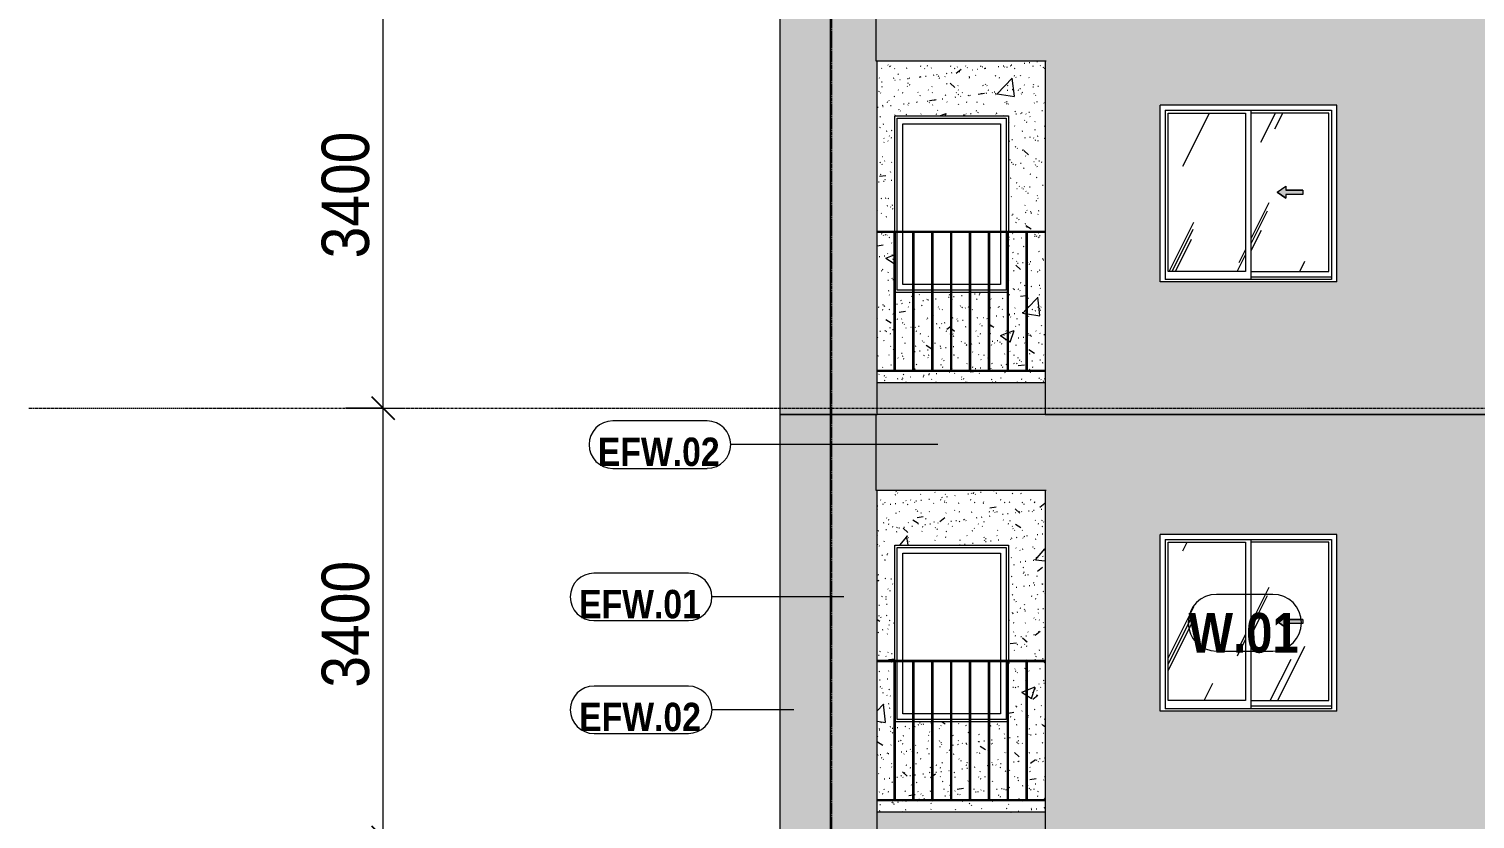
# Model space of a CAD drawing. Header units: millimetres. Extents: x 9199 to 175431, y -4466 to 35300.
# Drawn here: x 96540 to 107999, y 15945 to 22203 of the extents above; entities that cross this region are included whole.
import ezdxf

# ---------------------------------------------------------------- set-up
doc = ezdxf.new("R2010")
doc.units = ezdxf.units.MM
for name, pattern in [('1 NÉT CALL OUT', [6, 3, -3]), ('Centre', [31.75, 6.35, -4.7625, 15.875, -4.7625]), ('Grid Line', [22.225, 12.7, -3.175, 3.175, -3.175])]:
    doc.linetypes.add(name, pattern=pattern)
for name, color, linetype, lineweight in [('0-2', 250, 'Continuous', 5), ('A-ANNO-DIMS', 211, 'Continuous', 9), ('A-ANNO-DIMS-150', 211, 'Continuous', 9), ('A-DETL-GENF', 92, 'Continuous', 9), ('A-DETL-GENF-1', 92, '1 NÉT CALL OUT', 9), ('A-FLOR-HRAL-1', 253, 'Continuous', 9), ('A-FLOR-LEVL-2', 51, 'Centre', 9), ('A-GLAZ', 151, 'Continuous', 9), ('A-GLAZ-1', 253, 'Continuous', 9), ('A-GLAZ-2', 7, 'Continuous', 9), ('A-GLAZ-3', 7, '1 NÉT CALL OUT', 9), ('A-GLAZ-IDEN', 152, 'Continuous', 9), ('A-WALL', 113, 'Continuous', 9), ('A-WALL-IDEN', 211, 'Continuous', 9), ('A-WALL-PATT-1', 9, 'Continuous', 9), ('A-WALL-PATT-2', 111, 'Continuous', 5), ('I-WALL', 2, 'Continuous', 9), ('I-WALL-1', 7, 'Continuous', 9), ('S-GRID-1', 1, 'Grid Line', 9)]:
    doc.layers.add(name, color=color, linetype=linetype, lineweight=lineweight)
doc.styles.add('Arial_B', font='arialbd.ttf', dxfattribs={"width": 0.85, "height": 225})
doc.styles.add('Arial_B_1', font='arialbd.ttf', dxfattribs={"width": 0.85, "height": 315})
doc.styles.add('UTM Avo', font='', dxfattribs={"width": 0.9, "height": 375})
doc.styles.get('UTM Avo').set_extended_font_data('UTM Avo')
doc.dimstyles.new('1_Dim_chi_tiet_2_5', dxfattribs={"dimscale": 304.8, "dimtxt": 374.737856, "dimasz": 0.590551, "dimexe": 0.492126, "dimexo": 0.0625, "dimgap": 0.049213, "dimtad": 1, "dimdec": 0, "dimrnd": 5, "dimzin": 0, "dimdsep": 46, "dimtxsty": 'UTM Avo', "dimblk1": 'OBLIQUE', "dimblk2": 'OBLIQUE', "dimsah": 1, "dimcen": 0.09, "dimdle": 0.492126, "dimazin": 0, "dimtfac": 1, "dimtdec": 4, "dimtix": 1, "dimtmove": 0, "dimatfit": 3, "dimfxl": 0.984252, "dimfxlon": 1, "dimtvp": 1, "dimtolj": 1, "dimtzin": 0, "dimarcsym": 2})
pattern_1 = [(50, (-51555.6, 1200), (1093.104, -95.634), [114.3, -1257.3]), (355, (-51555.6, 1200), (-211.457, 1146.34), [91.44, -1005.84]), (100.451, (-51464.5, 1192), (881.656, 1050.7), [97.14, -1068.54]), (46.184, (-51555.6, 1504.8), (1626.475, -252.257), [171.45, -1885.95]), (96.636, (-51420, 1483.8), (1424.416, 1484.565), [145.71, -1602.81]), (351.184, (-51555.6, 1504.8), (1424.43, 1484.55), [137.16, -1508.76]), (21, (-51403.2, 1428.6), (909.686, -613.59), [114.3, -1257.3]), (326, (-51403.2, 1428.6), (370.812, 1105.13), [91.44, -1005.84]), (71.451, (-51327.4, 1377.5), (1280.503, 491.528), [97.14, -1068.54]), (37.5, (-51555.58, 1200), (18.5313, 507.3303), [50.292, -943.356, 50.292, -970.788, -1009.65]), (37.5, (-51555.58, 1200), (18.5313, 507.3303), [-2014.728, 50.292, -959.358]), (7.5, (-51555.6, 1200), (400.918, 601.084), [50.292, -531.876, 50.292, -920.496, -384.81]), (7.5, (-51555.6, 1200), (400.918, 601.084), [-1552.956, 50.292, -334.518]), (327.5, (-51895.43, 1200), (813.545, -34.3737), [50.292, -330.708, 50.292, -1138.428, -1577.34]), (327.5, (-51895.43, 1200), (813.545, -34.3737), [-1569.72, 50.292, -1527.048]), (317.5, (-52047.8, 1200), (888.775, 152.56), [50.292, -445.008, 50.292, -739.14, -1120.14]), (317.5, (-52047.8, 1200), (888.775, 152.56), [-1284.732, 50.292, -1069.848])]
pattern_2 = [(37.5, (-51555.58, 1200), (-4.79953, 146.8239), [5.029, -110.795, 5.029, -124.511, -123.825]), (37.5, (-51555.58, 1200), (-4.79953, 146.8239), [-245.364, 5.029, -118.796]), (7.5, (-51555.58, 1200), (134.8574, 215.0472), [5.029, -57.455, 5.029, -99.365, -40.005]), (7.5, (-51555.58, 1200), (134.8574, 215.0472), [-166.878, 5.029, -34.976]), (327.5, (-51649.3, 1200), (237.29776, 0.4316), [5.029, -33.071, 5.029, -132.131, -179.07]), (327.5, (-51649.3, 1200), (237.29776, 0.4316), [-175.26, 5.029, -174.041]), (317.5, (-51649.3, 1200), (229.067, 66.8792), [5.029, -14.021, 5.029, -84.887, -102.87]), (317.5, (-51649.3, 1200), (229.067, 66.8792), [-108.966, 5.029, -97.841])]
pattern_3 = [(63.435, (-49765.3, 1304.34), (-0.001, 1524.001), [532.46, -2875.304]), (63.435, (-51289.3, 1304.34), (-0.001, 1524.001), [532.46, -2875.304]), (63.435, (-49035.8, 1598.8), (-0.001, 1524.001), [532.46, -2875.304]), (63.435, (-50559.8, 1598.8), (-0.001, 1524.001), [532.46, -2875.304]), (63.435, (-49146.2, 1494.84), (-0.001, 1524.001), [532.46, -2875.304]), (63.435, (-50670.2, 1494.84), (-0.001, 1524.001), [532.46, -2875.304]), (63.435, (-49258.75, 2090.1), (-0.001, 1524.001), [258.8, -3148.965]), (63.435, (-50782.75, 2090.1), (-0.001, 1524.001), [258.8, -3148.965]), (63.435, (-49332.36, 1997.95), (-0.001, 1524.001), [532.46, -2875.304]), (63.435, (-50856.36, 1997.95), (-0.001, 1524.001), [532.46, -2875.304]), (63.435, (-49319.4, 2064.1), (-0.001, 1524.001), [532.46, -2875.304]), (63.435, (-50843.4, 2064.1), (-0.001, 1524.001), [532.46, -2875.304]), (63.435, (-49934.2, 1773.94), (-0.001, 1524.001), [532.46, -2875.304]), (63.435, (-51458.2, 1773.94), (-0.001, 1524.001), [532.46, -2875.304]), (63.435, (-49921.24, 1851.9), (-0.001, 1524.001), [532.46, -2875.304]), (63.435, (-51445.24, 1851.9), (-0.001, 1524.001), [532.46, -2875.304]), (63.435, (-49917.74, 1908.1), (-0.001, 1524.001), [532.46, -2875.304]), (63.435, (-51441.74, 1908.1), (-0.001, 1524.001), [532.46, -2875.304])]

# ---------------------------------------------------------------- blocks, each defined once
blk = doc.blocks.new('M_Fixed - 900 x 1400-V148-TKCS_MẶT ĐỨNG HƯỚNG TÂY')
at = {"layer": 'A-GLAZ-2'}
for p, q in [((-77718, 7000), (-77718, 7896)), ((-77718, 7896), (-76856, 7896)), ((-77674, 7000), (-77674, 7852)), ((-77674, 7852), (-76900, 7852)), ((-76900, 7852), (-76900, 7000)), ((-76856, 7896), (-76856, 7000)), ((-77718, 6534), (-77718, 6990)), ((-77674, 6578), (-77674, 6990)), ((-76900, 6990), (-76900, 6578)), ((-76856, 6990), (-76856, 6534)), ((-77593, 6534), (-77718, 6534)), ((-77593, 6578), (-77674, 6578)), ((-77444, 6578), (-77583, 6578)), ((-77444, 6534), (-77583, 6534)), ((-77294, 6578), (-77434, 6578)), ((-77294, 6534), (-77434, 6534)), ((-77145, 6578), (-77284, 6578)), ((-77145, 6534), (-77284, 6534)), ((-76995, 6578), (-77135, 6578)), ((-76995, 6534), (-77135, 6534)), ((-76900, 6578), (-76985, 6578)), ((-76856, 6534), (-76985, 6534))]:
    blk.add_line(p, q, dxfattribs=at)
blk = doc.blocks.new('Railing - 10mm-901206-TKCS_MẶT ĐỨNG HƯỚNG TÂY')
at = {"layer": 'A-FLOR-HRAL-1'}
for p, q in [((-68226, 5900), (-68226, 6990)), ((-68216, 5900), (-68216, 6990))]:
    blk.add_line(p, q, dxfattribs=at)
blk = doc.blocks.new('Railing - Railing-951445-TKCS_MẶT ĐỨNG HƯỚNG TÂY')
at = {"layer": 'A-FLOR-HRAL-1'}
for p, q in [((-77877, 22900), (-76547, 22900)), ((-76547, 22890), (-77877, 22890))]:
    blk.add_line(p, q, dxfattribs=at)
for p in [(-9516, 17000), (-9367, 17000), (-9217, 17000), (-9068, 17000), (-8918, 17000), (-8769, 17000), (-8619, 17000), (-8470, 17000)]:
    blk.add_blockref('Railing - 10mm-901206-TKCS_MẶT ĐỨNG HƯỚNG TÂY', p)
blk = doc.blocks.new('Top Rail Type - Top Rail_Internal_-951446-TKCS_MẶT ĐỨNG HƯỚNG TÂY')
at = {"layer": 'A-FLOR-HRAL-1'}
for p, q in [((-76547, 24000), (-77877, 24000)), ((-76547, 23990), (-77877, 23990))]:
    blk.add_line(p, q, dxfattribs=at)
blk = doc.blocks.new('NCV_TKTC_TANG 6 - 8_rvt-6-TKCS_MẶT ĐỨNG HƯỚNG TÂY')
at = {"layer": 'A-WALL-PATT-1'}
h = blk.add_hatch(dxfattribs=at)
h.set_pattern_fill('FP_19', color=256, style=0, pattern_type=2)
h.set_pattern_definition(pattern_1)
h.paths.add_polyline_path([(-77697, 19400), (-76547, 19400), (-76547, 19490), (-77877, 19490), (-77877, 19400), (-77853, 19400)])
h.paths.add_polyline_path([(-77844, 19500), (-77743, 19500), (-77743, 20590), (-77877, 20590), (-77877, 19500), (-77870, 19500)])
h.paths.add_polyline_path([(-76579, 19500), (-76547, 19500), (-76547, 20590), (-76686, 20590), (-76686, 19500), (-76631, 19500)])
h.paths.add_polyline_path([(-77434, 19500), (-77294, 19500), (-77294, 20115), (-77434, 20115), (-77434, 19619)])
h.paths.add_polyline_path([(-77284, 19500), (-77145, 19500), (-77145, 20115), (-77284, 20115), (-77284, 19743)])
h.paths.add_polyline_path([(-77135, 19500), (-76995, 19500), (-76995, 20115), (-77135, 20115), (-77135, 19867)])
h.paths.add_polyline_path([(-76846, 19500), (-76846, 20115), (-76985, 20115), (-76985, 19500)])
h.paths.add_polyline_path([(-77593, 19500), (-77593, 20115), (-77733, 20115), (-77733, 19500)])
h.paths.add_polyline_path([(-76836, 19500), (-76696, 19500), (-76696, 20590), (-76836, 20590), (-76836, 19868)])
h.paths.add_polyline_path([(-77576, 19500), (-77444, 19500), (-77444, 20115), (-77583, 20115), (-77583, 19500)])
h.paths.add_polyline_path([(-77737, 20600), (-77737, 21515), (-76837, 21515), (-76837, 20600), (-76547, 20600), (-76547, 21950), (-77877, 21950), (-77877, 20600), (-77798, 20600)])
h = blk.add_hatch(dxfattribs=at)
h.set_pattern_fill('FP_20', color=256, style=0, pattern_type=2)
h.set_pattern_definition(pattern_2)
h.paths.add_polyline_path([(-77697, 19400), (-76547, 19400), (-76547, 19490), (-77877, 19490), (-77877, 19400), (-77853, 19400)])
h.paths.add_polyline_path([(-77844, 19500), (-77743, 19500), (-77743, 20590), (-77877, 20590), (-77877, 19500), (-77870, 19500)])
h.paths.add_polyline_path([(-76579, 19500), (-76547, 19500), (-76547, 20590), (-76686, 20590), (-76686, 19500), (-76631, 19500)])
h.paths.add_polyline_path([(-77434, 19500), (-77294, 19500), (-77294, 20115), (-77434, 20115), (-77434, 19619)])
h.paths.add_polyline_path([(-77284, 19500), (-77145, 19500), (-77145, 20115), (-77284, 20115), (-77284, 19743)])
h.paths.add_polyline_path([(-77135, 19500), (-76995, 19500), (-76995, 20115), (-77135, 20115), (-77135, 19867)])
h.paths.add_polyline_path([(-76846, 19500), (-76846, 20115), (-76985, 20115), (-76985, 19500)])
h.paths.add_polyline_path([(-77593, 19500), (-77593, 20115), (-77733, 20115), (-77733, 19500)])
h.paths.add_polyline_path([(-76836, 19500), (-76696, 19500), (-76696, 20590), (-76836, 20590), (-76836, 19868)])
h.paths.add_polyline_path([(-77576, 19500), (-77444, 19500), (-77444, 20115), (-77583, 20115), (-77583, 19500)])
h.paths.add_polyline_path([(-77737, 20600), (-77737, 21515), (-76837, 21515), (-76837, 20600), (-76547, 20600), (-76547, 21950), (-77877, 21950), (-77877, 20600), (-77798, 20600)])
at = {"layer": 'I-WALL-1'}
for p, q in [((-77737, 20600), (-77737, 21515)), ((-77737, 21515), (-76837, 21515)), ((-76837, 21515), (-76837, 20600)), ((-77593, 20115), (-77733, 20115)), ((-77444, 20115), (-77583, 20115)), ((-77294, 20115), (-77434, 20115)), ((-77145, 20115), (-77284, 20115)), ((-76995, 20115), (-77135, 20115)), ((-76846, 20115), (-76985, 20115))]:
    blk.add_line(p, q, dxfattribs=at)
at = {"layer": 'A-FLOR-HRAL-1'}
for name in ['Top Rail Type - Top Rail_Internal_-951446-TKCS_MẶT ĐỨNG HƯỚNG TÂY', 'Railing - Railing-951445-TKCS_MẶT ĐỨNG HƯỚNG TÂY']:
    blk.add_blockref(name, (0, -3400), dxfattribs=at)
at = {"layer": 'A-GLAZ-1'}
blk.add_blockref('M_Fixed - 900 x 1400-V148-TKCS_MẶT ĐỨNG HƯỚNG TÂY', (0, 13600), dxfattribs=at)
blk = doc.blocks.new('Railing - Railing-884882-TKCS_MẶT ĐỨNG HƯỚNG TÂY')
at = {"layer": 'A-FLOR-HRAL-1'}
for p, q in [((-77877, 5900), (-76547, 5900)), ((-76547, 5890), (-77877, 5890))]:
    blk.add_line(p, q, dxfattribs=at)
for p in [(-9516, 0), (-9367, 0), (-9217, 0), (-9068, 0), (-8918, 0), (-8769, 0), (-8619, 0), (-8470, 0)]:
    blk.add_blockref('Railing - 10mm-901206-TKCS_MẶT ĐỨNG HƯỚNG TÂY', p)
blk = doc.blocks.new('Top Rail Type - Top Rail_Internal_-884883-TKCS_MẶT ĐỨNG HƯỚNG TÂY')
at = {"layer": 'A-FLOR-HRAL-1'}
for p, q in [((-76547, 7000), (-77877, 7000)), ((-76547, 6990), (-77877, 6990))]:
    blk.add_line(p, q, dxfattribs=at)
blk = doc.blocks.new('NCV_TKTC_TANG 5_rvt-2-TKCS_MẶT ĐỨNG HƯỚNG TÂY')
at = {"layer": 'A-WALL-PATT-1'}
h = blk.add_hatch(dxfattribs=at)
h.set_pattern_fill('FP_19', color=256, style=0, pattern_type=2)
h.set_pattern_definition(pattern_1)
h.paths.add_polyline_path([(-77697, 16000), (-76547, 16000), (-76547, 16090), (-77877, 16090), (-77877, 16000), (-77853, 16000)])
h.paths.add_polyline_path([(-77844, 16100), (-77743, 16100), (-77743, 17190), (-77877, 17190), (-77877, 16100), (-77870, 16100)])
h.paths.add_polyline_path([(-76579, 16100), (-76547, 16100), (-76547, 17190), (-76686, 17190), (-76686, 16100), (-76631, 16100)])
h.paths.add_polyline_path([(-77434, 16100), (-77294, 16100), (-77294, 16715), (-77434, 16715), (-77434, 16219)])
h.paths.add_polyline_path([(-77284, 16100), (-77145, 16100), (-77145, 16715), (-77284, 16715), (-77284, 16343)])
h.paths.add_polyline_path([(-77135, 16100), (-76995, 16100), (-76995, 16715), (-77135, 16715), (-77135, 16467)])
h.paths.add_polyline_path([(-76846, 16100), (-76846, 16715), (-76985, 16715), (-76985, 16100)])
h.paths.add_polyline_path([(-77593, 16100), (-77593, 16715), (-77733, 16715), (-77733, 16100)])
h.paths.add_polyline_path([(-76836, 16100), (-76696, 16100), (-76696, 17190), (-76836, 17190), (-76836, 16580)])
h.paths.add_polyline_path([(-77576, 16100), (-77444, 16100), (-77444, 16715), (-77583, 16715), (-77583, 16100)])
h.paths.add_polyline_path([(-77737, 17200), (-77737, 18115), (-76837, 18115), (-76837, 17200), (-76547, 17200), (-76547, 18550), (-77877, 18550), (-77877, 17200), (-77798, 17200)])
h = blk.add_hatch(dxfattribs=at)
h.set_pattern_fill('FP_20', color=256, style=0, pattern_type=2)
h.set_pattern_definition(pattern_2)
h.paths.add_polyline_path([(-77697, 16000), (-76547, 16000), (-76547, 16090), (-77877, 16090), (-77877, 16000), (-77853, 16000)])
h.paths.add_polyline_path([(-77844, 16100), (-77743, 16100), (-77743, 17190), (-77877, 17190), (-77877, 16100), (-77870, 16100)])
h.paths.add_polyline_path([(-76579, 16100), (-76547, 16100), (-76547, 17190), (-76686, 17190), (-76686, 16100), (-76631, 16100)])
h.paths.add_polyline_path([(-77434, 16100), (-77294, 16100), (-77294, 16715), (-77434, 16715), (-77434, 16219)])
h.paths.add_polyline_path([(-77284, 16100), (-77145, 16100), (-77145, 16715), (-77284, 16715), (-77284, 16343)])
h.paths.add_polyline_path([(-77135, 16100), (-76995, 16100), (-76995, 16715), (-77135, 16715), (-77135, 16467)])
h.paths.add_polyline_path([(-76846, 16100), (-76846, 16715), (-76985, 16715), (-76985, 16100)])
h.paths.add_polyline_path([(-77593, 16100), (-77593, 16715), (-77733, 16715), (-77733, 16100)])
h.paths.add_polyline_path([(-76836, 16100), (-76696, 16100), (-76696, 17190), (-76836, 17190), (-76836, 16580)])
h.paths.add_polyline_path([(-77576, 16100), (-77444, 16100), (-77444, 16715), (-77583, 16715), (-77583, 16100)])
h.paths.add_polyline_path([(-77737, 17200), (-77737, 18115), (-76837, 18115), (-76837, 17200), (-76547, 17200), (-76547, 18550), (-77877, 18550), (-77877, 17200), (-77798, 17200)])
at = {"layer": 'I-WALL-1'}
for p, q in [((-77737, 17200), (-77737, 18115)), ((-77737, 18115), (-76837, 18115)), ((-76837, 18115), (-76837, 17200)), ((-77593, 16715), (-77733, 16715)), ((-77444, 16715), (-77583, 16715)), ((-77294, 16715), (-77434, 16715)), ((-77145, 16715), (-77284, 16715)), ((-76995, 16715), (-77135, 16715)), ((-76846, 16715), (-76985, 16715))]:
    blk.add_line(p, q, dxfattribs=at)
at = {"layer": 'A-FLOR-HRAL-1'}
for name in ['Top Rail Type - Top Rail_Internal_-884883-TKCS_MẶT ĐỨNG HƯỚNG TÂY', 'Railing - Railing-884882-TKCS_MẶT ĐỨNG HƯỚNG TÂY']:
    blk.add_blockref(name, (0, 10200), dxfattribs=at)
at = {"layer": 'A-GLAZ-1'}
blk.add_blockref('M_Fixed - 900 x 1400-V148-TKCS_MẶT ĐỨNG HƯỚNG TÂY', (0, 10200), dxfattribs=at)
blk = doc.blocks.new('1_FAMILY RVT - W01-WxH 1400x1400xmm-V223-TKCS_MẶT ĐỨNG HƯỚNG TÂY')
at = {"layer": 'A-DETL-GENF-1'}
blk.add_hatch(color=256, dxfattribs=at).paths.add_polyline_path([(-74640, 17462), (-74640, 17493), (-74504, 17493), (-74504, 17526), (-74640, 17526), (-74640, 17557), (-74708, 17510)])
at = {"layer": 'A-GLAZ'}
h = blk.add_hatch(dxfattribs=at)
h.set_pattern_fill('FP_18', color=256, style=0, pattern_type=2)
h.set_pattern_definition(pattern_3)
h.paths.add_polyline_path([(-74958, 16883), (-74958, 18137), (-75572, 18137), (-75572, 16883)])
h = blk.add_hatch(dxfattribs=at)
h.set_pattern_fill('FP_18', color=256, style=0, pattern_type=2)
h.set_pattern_definition(pattern_3)
h.paths.add_polyline_path([(-74913, 16883), (-74299, 16883), (-74299, 18137), (-74913, 18137), (-74913, 17458)])
h.paths.add_polyline_path([(-74640, 17462), (-74708, 17510), (-74640, 17557), (-74640, 17526), (-74504, 17526), (-74504, 17493), (-74640, 17493)])
at = {"layer": 'A-DETL-GENF'}
for p, q in [((-74708, 17510), (-74640, 17557)), ((-74708, 17510), (-74640, 17557)), ((-74640, 17557), (-74640, 17526)), ((-74640, 17557), (-74640, 17526)), ((-74708, 17510), (-74640, 17462)), ((-74640, 17462), (-74708, 17510)), ((-74504, 17526), (-74640, 17526)), ((-74640, 17526), (-74504, 17526)), ((-74640, 17493), (-74640, 17462)), ((-74504, 17493), (-74640, 17493)), ((-74640, 17493), (-74640, 17462)), ((-74504, 17493), (-74640, 17493)), ((-74504, 17526), (-74504, 17493)), ((-74504, 17526), (-74504, 17493))]:
    blk.add_line(p, q, dxfattribs=at)
at = {"layer": 'A-GLAZ'}
for p, q in [((-74235, 18200), (-75635, 18200)), ((-75635, 16800), (-75635, 18200)), ((-75594, 18159), (-75594, 16819)), ((-75594, 18159), (-74276, 18159)), ((-75572, 18137), (-74958, 18137)), ((-75572, 16883), (-75572, 18137)), ((-74958, 18137), (-74958, 16883)), ((-74913, 16819), (-74913, 18159)), ((-74299, 18137), (-74913, 18137)), ((-74299, 16883), (-74299, 18137)), ((-74276, 18159), (-74276, 16819)), ((-74235, 16800), (-74235, 18200)), ((-74958, 16883), (-75572, 16883)), ((-74913, 16883), (-74299, 16883)), ((-74235, 16800), (-75635, 16800)), ((-74276, 16819), (-75594, 16819)), ((-74276, 16838), (-74913, 16838)), ((-74276, 16838), (-74913, 16838))]:
    blk.add_line(p, q, dxfattribs=at)
blk = doc.blocks.new('1_FAMILY RVT - W01-WxH 1400x1400xmm-V261-TKCS_MẶT ĐỨNG HƯỚNG TÂY')
at = {"layer": 'A-DETL-GENF-1'}
blk.add_hatch(color=256, dxfattribs=at).paths.add_polyline_path([(-74640, 20862), (-74640, 20893), (-74504, 20893), (-74504, 20926), (-74640, 20926), (-74640, 20957), (-74708, 20910)])
at = {"layer": 'A-GLAZ'}
h = blk.add_hatch(dxfattribs=at)
h.set_pattern_fill('FP_18', color=256, style=0, pattern_type=2)
h.set_pattern_definition(pattern_3)
h.paths.add_polyline_path([(-74958, 20283), (-74958, 21537), (-75572, 21537), (-75572, 20283)])
h = blk.add_hatch(dxfattribs=at)
h.set_pattern_fill('FP_18', color=256, style=0, pattern_type=2)
h.set_pattern_definition(pattern_3)
h.paths.add_polyline_path([(-74411, 20283), (-74299, 20283), (-74299, 21537), (-74913, 21537), (-74913, 20283)])
h.paths.add_polyline_path([(-74640, 20862), (-74708, 20910), (-74640, 20957), (-74640, 20926), (-74504, 20926), (-74504, 20893), (-74640, 20893)])
at = {"layer": 'A-DETL-GENF'}
for p, q in [((-74708, 20910), (-74640, 20957)), ((-74708, 20910), (-74640, 20957)), ((-74708, 20910), (-74640, 20862)), ((-74640, 20862), (-74708, 20910)), ((-74640, 20957), (-74640, 20926)), ((-74640, 20957), (-74640, 20926)), ((-74504, 20926), (-74640, 20926)), ((-74640, 20926), (-74504, 20926)), ((-74640, 20893), (-74640, 20862)), ((-74504, 20893), (-74640, 20893)), ((-74640, 20893), (-74640, 20862)), ((-74504, 20893), (-74640, 20893)), ((-74504, 20926), (-74504, 20893)), ((-74504, 20926), (-74504, 20893))]:
    blk.add_line(p, q, dxfattribs=at)
at = {"layer": 'A-GLAZ'}
for p, q in [((-74235, 21600), (-75635, 21600)), ((-75635, 20200), (-75635, 21600)), ((-75594, 21559), (-75594, 20219)), ((-75594, 21559), (-74276, 21559)), ((-74913, 20219), (-74913, 21559)), ((-74276, 21559), (-74276, 20219)), ((-74235, 20200), (-74235, 21600)), ((-75572, 21537), (-74958, 21537)), ((-75572, 20283), (-75572, 21537)), ((-74958, 21537), (-74958, 20283)), ((-74299, 21537), (-74913, 21537)), ((-74299, 20283), (-74299, 21537)), ((-74958, 20283), (-75572, 20283)), ((-74913, 20283), (-74299, 20283)), ((-74235, 20200), (-75635, 20200)), ((-74276, 20219), (-75594, 20219)), ((-74276, 20238), (-74913, 20238)), ((-74276, 20238), (-74913, 20238))]:
    blk.add_line(p, q, dxfattribs=at)
blk = doc.blocks.new('DIMBLOCK83-TKCS_MẶT ĐỨNG HƯỚNG TÂY')
at = {"layer": 'A-ANNO-DIMS-150', "lineweight": 25}
for p, q in [((99348, 19200), (99258, 19290)), ((99348, 19200), (99438, 19110)), ((99348, 15800), (99258, 15890)), ((99348, 15800), (99438, 15710))]:
    blk.add_line(p, q, dxfattribs=at)
at = {"layer": 'A-ANNO-DIMS-150'}
for p, q in [((99048, 19200), (99498, 19200)), ((99348, 19200), (99048, 19200)), ((99348, 15800), (99348, 19200)), ((99048, 15800), (99498, 15800)), ((99348, 15800), (99048, 15800))]:
    blk.add_line(p, q, dxfattribs=at)
at = {"layer": 'A-ANNO-DIMS-150', "color": 0, "insert": (98860, 16986), "char_height": 375, "width": 1232.47, "attachment_point": 1, "rotation": 90, "line_spacing_factor": 1.110334, "style": 'UTM Avo'}
blk.add_mtext('3400', dxfattribs=at)
blk = doc.blocks.new('_Oblique')
at = {"color": 0, "linetype": 'ByBlock', "lineweight": -2}
blk.add_line((-0.5, -0.5), (0.5, 0.5), dxfattribs=at)
blk = doc.blocks.new('DIMBLOCK84-TKCS_MẶT ĐỨNG HƯỚNG TÂY')
at = {"layer": 'A-ANNO-DIMS-150', "lineweight": 25}
for p, q in [((99348, 22600), (99258, 22690)), ((99348, 22600), (99438, 22510)), ((99348, 19200), (99258, 19290)), ((99348, 19200), (99438, 19110))]:
    blk.add_line(p, q, dxfattribs=at)
at = {"layer": 'A-ANNO-DIMS-150'}
for p, q in [((99048, 22600), (99498, 22600)), ((99348, 22600), (99048, 22600)), ((99348, 19200), (99348, 22600)), ((99048, 19200), (99498, 19200)), ((99348, 19200), (99048, 19200))]:
    blk.add_line(p, q, dxfattribs=at)
at = {"layer": 'A-ANNO-DIMS-150', "color": 0, "insert": (98860, 20386), "char_height": 375, "width": 1232.47, "attachment_point": 1, "rotation": 90, "line_spacing_factor": 1.110334, "style": 'UTM Avo'}
blk.add_mtext('3400', dxfattribs=at)
blk = doc.blocks.new('SSA-WINDOW TAG - 10-2062020-TKCS_MẶT ĐỨNG HƯỚNG TÂY')
at = {"layer": 'A-GLAZ-IDEN'}
for p, q in [((-74741, 10925), (-75188, 10925)), ((-75188, 10475), (-74741, 10475))]:
    blk.add_line(p, q, dxfattribs=at)
for centre, start, end in [((-75188, 10700), 90, 270), ((-74741, 10700), 270, 90)]:
    blk.add_arc(centre, 225, start, end, dxfattribs=at)
blk = doc.blocks.new('CTL_WALL TAG NO MARK - 10-2062273-TKCS_MẶT ĐỨNG HƯỚNG TÂY')
at = {"layer": 'A-WALL-IDEN'}
for p, q in [((-15159, 30418), (-15907, 30418)), ((-15907, 30043), (-15159, 30043))]:
    blk.add_line(p, q, dxfattribs=at)
for centre, radius, start, end in [((-15907, 30231), 188, 90, 270), ((-15159, 30231), 187, 270, 90)]:
    blk.add_arc(centre, radius, start, end, dxfattribs=at)

msp = doc.modelspace()

# ---------------------------------------------------------------- hatches: boundary and pattern name
at = {"layer": 'A-WALL-PATT-2'}
for points in [[(102491.2, 19150), (102891.2, 19150), (102891.2, 22550), (102491.2, 22550), (102491.2, 20964.3)], [(102891.2, 19150), (102901.2, 19150), (102901.2, 22550), (102891.2, 22550), (102891.2, 19868.3)], [(103261.2, 19150), (103261.2, 21950), (103251.2, 21950), (103251.2, 22550), (102901.2, 22550), (102901.2, 19150)], [(103251.2, 21950), (104601.2, 21950), (104601.2, 22550), (103251.2, 22550), (103251.2, 22060.3)], [(103552.9, 19150), (104591.2, 19150), (104591.2, 19400), (103261.2, 19400), (103261.2, 19150)], [(102891.2, 15750), (102891.2, 19150), (102491.2, 19150), (102491.2, 15750), (102494.7, 15750)], [(102891.2, 15750), (102901.2, 15750), (102901.2, 19150), (102891.2, 19150), (102891.2, 16580.3)], [(103261.2, 15750), (103261.2, 18550), (103251.2, 18550), (103251.2, 19150), (102901.2, 19150), (102901.2, 15750)], [(103251.2, 18550), (104601.2, 18550), (104601.2, 19150), (103251.2, 19150), (103251.2, 18772.3)], [(103552.9, 15750), (104591.2, 15750), (104591.2, 16000), (103261.2, 16000), (103261.2, 15750)]]:
    msp.add_hatch(color=256, dxfattribs=at).paths.add_polyline_path(points)
h = msp.add_hatch(color=256, dxfattribs=at)
h.paths.add_polyline_path([(104591.2, 19150), (107896.3, 19150), (107896.3, 22550), (104601.2, 22550), (104601.2, 21950), (104591.2, 21950), (104591.2, 19868.3)])
h.paths.add_polyline_path([(106861.9, 20200), (105502.9, 20200), (105502.9, 21600), (106902.9, 21600), (106902.9, 20200)])
h = msp.add_hatch(color=256, dxfattribs=at)
h.paths.add_polyline_path([(110960.1, 19150), (111375.9, 19150), (111375.9, 22550), (107896.3, 22550), (107896.3, 19150), (108843.7, 19150)])
h.paths.add_polyline_path([(108843.7, 19400), (108102.5, 19400), (108102.5, 21950), (111026.3, 21950), (111026.3, 19400), (110960.1, 19400)])
h = msp.add_hatch(color=256, dxfattribs=at)
h.paths.add_polyline_path([(104611, 15750), (107896.3, 15750), (107896.3, 19150), (104601.2, 19150), (104601.2, 18550), (104591.2, 18550), (104591.2, 15750)])
h.paths.add_polyline_path([(106727.4, 16800), (105502.9, 16800), (105502.9, 18200), (106902.9, 18200), (106902.9, 16800), (106861.9, 16800)])
h = msp.add_hatch(color=256, dxfattribs=at)
h.paths.add_polyline_path([(107896.3, 15750), (111375.9, 15750), (111375.9, 19150), (107896.3, 19150), (107896.3, 16580.3)])
h.paths.add_polyline_path([(111026.3, 16000), (108102.5, 16000), (108102.5, 18550), (111026.3, 18550), (111026.3, 16580.3)])

# ---------------------------------------------------------------- linework, layer by layer
at = {"layer": 'A-FLOR-LEVL-2'}
msp.add_line((96540.4, 19200), (171939.1, 19200), dxfattribs=at)
at = {"layer": 'A-WALL'}
for p, q in [((102891.2, 3300), (102891.2, 29350)), ((103261.2, 19150), (103261.2, 21950)), ((104591.2, 21950), (104591.2, 19150)), ((103251.2, 19150), (102891.2, 19150)), ((102891.2, 19150), (103261.2, 19150)), ((103251.2, 19150), (103251.2, 19150)), ((104591.2, 19150), (111375.9, 19150)), ((111375.9, 19150), (104601.2, 19150)), ((103261.2, 5550), (103261.2, 18550)), ((104591.2, 18550), (104591.2, 12400))]:
    msp.add_line(p, q, dxfattribs=at)
at = {"layer": 'A-WALL-IDEN'}
for p, q in [((103743.2, 18910.6), (102101.3, 18910.6)), ((102998.4, 17704.1), (101952.3, 17704.1)), ((102602, 16810.3), (101953.2, 16810.3))]:
    msp.add_line(p, q, dxfattribs=at)
at = {"layer": 'I-WALL'}
for p, q in [((102489.6, 33200), (102489.6, 5550)), ((102491.2, 33200), (102491.2, 15750)), ((103251.2, 22550), (103251.2, 21950)), ((103251.2, 21950), (104601.2, 21950)), ((104591.2, 19400), (103261.2, 19400)), ((102891.2, 19150), (102491.2, 19150)), ((102491.2, 19150), (102891.2, 19150)), ((103251.2, 19150), (103251.2, 18550)), ((104591.2, 19150), (103261.2, 19150)), ((103251.2, 18550), (104601.2, 18550)), ((104591.2, 16000), (103261.2, 16000))]:
    msp.add_line(p, q, dxfattribs=at)
at = {"layer": 'S-GRID-1'}
msp.add_line((102901.2, 634.2), (102901.2, 30542.5), dxfattribs=at)

# ---------------------------------------------------------------- block references
at = {"layer": '0-2'}
for name in ['NCV_TKTC_TANG 6 - 8_rvt-6-TKCS_MẶT ĐỨNG HƯỚNG TÂY', 'NCV_TKTC_TANG 5_rvt-2-TKCS_MẶT ĐỨNG HƯỚNG TÂY']:
    msp.add_blockref(name, (181138.2, 0), dxfattribs=at)
at = {"layer": 'A-GLAZ-3'}
for name in ['1_FAMILY RVT - W01-WxH 1400x1400xmm-V261-TKCS_MẶT ĐỨNG HƯỚNG TÂY', '1_FAMILY RVT - W01-WxH 1400x1400xmm-V223-TKCS_MẶT ĐỨNG HƯỚNG TÂY']:
    msp.add_blockref(name, (181138.2, 0), dxfattribs=at)
at = {"layer": 'A-GLAZ-IDEN'}
msp.add_blockref('SSA-WINDOW TAG - 10-2062020-TKCS_MẶT ĐỨNG HƯỚNG TÂY', (181138.2, 6800), dxfattribs=at)
at = {"layer": 'A-WALL-IDEN'}
for p in [(117073.2, -11320), (116924.2, -12526.5), (116925, -13420.3)]:
    msp.add_blockref('CTL_WALL TAG NO MARK - 10-2062273-TKCS_MẶT ĐỨNG HƯỚNG TÂY', p, dxfattribs=at)

# ---------------------------------------------------------------- texts
at = {"layer": 'A-GLAZ-IDEN', "insert": (106164.2, 17418.1), "char_height": 315, "width": 902.7, "attachment_point": 5, "line_spacing_factor": 0.936439, "style": 'Arial_B_1'}
msp.add_mtext('\\pt6.3756,12.7512,19.12365,25.49925,31.87485,38.25045,44.62605,50.9985,57.3741,63.7497,70.1253,76.5009,82.8765,89.24895,95.62455,102.00015,108.37575,114.75135,121.1238,127.4994,133.875,140.2506,146.6262,152.99865,159.37425,165.74985,172.12545,178.50105,184.8735,191.2491,197.6247,204.0003;W.01', dxfattribs=at)
at = {"layer": 'A-WALL-IDEN', "char_height": 225, "width": 995.775, "attachment_point": 5, "line_spacing_factor": 0.936439, "style": 'Arial_B'}
for s, insert in [('\\pt6.37425,12.75075,19.125,25.49925,31.87575,38.25,44.62425,51.00075,57.375,63.74925,70.12575,76.5,82.87425,89.25075,95.625,101.99925,108.37575,114.75,121.12425,127.50075,133.875,140.24925,146.62575,153,159.37425,165.75075,172.125,178.49925,184.87575,191.25,197.62425,204.00075;EFW.02', (101530.6, 18852.5)), ('\\pt6.37425,12.75075,19.125,25.49925,31.87575,38.25,44.62425,51.00075,57.375,63.74925,70.12575,76.5,82.87425,89.25075,95.625,101.99925,108.37575,114.75,121.12425,127.50075,133.875,140.24925,146.62575,153,159.37425,165.75075,172.125,178.49925,184.87575,191.25,197.62425,204.00075;EFW.01', (101381.7, 17646.1)), ('\\pt6.37425,12.75075,19.125,25.49925,31.87575,38.25,44.62425,51.00075,57.375,63.74925,70.12575,76.5,82.87425,89.25075,95.625,101.99925,108.37575,114.75,121.12425,127.50075,133.875,140.24925,146.62575,153,159.37425,165.75075,172.125,178.49925,184.87575,191.25,197.62425,204.00075;EFW.02', (101382.5, 16752.3))]:
    msp.add_mtext(s, dxfattribs=dict(at, insert=insert))

# ---------------------------------------------------------------- dimensions: what is measured, and where the dimension line sits
at = {"layer": 'A-ANNO-DIMS'}
for base, p1, p2, picture, middle in [((99347.5, 22600), (99047.5, 19200), (99047.5, 22600), 'DIMBLOCK84-TKCS_MẶT ĐỨNG HƯỚNG TÂY', (99138.5, 20900)), ((99347.5, 19200), (99047.5, 15800), (99047.5, 19200), 'DIMBLOCK83-TKCS_MẶT ĐỨNG HƯỚNG TÂY', (99138.5, 17500))]:
    dim = msp.add_linear_dim(base=base, p1=p1, p2=p2, angle=90, dimstyle='1_Dim_chi_tiet_2_5', override={"dimpost": '<>', "dimfxl": 3400}, dxfattribs=at)
    dim.commit()
    dim.dimension.update_dxf_attribs({"geometry": picture, "text_midpoint": middle})

doc.saveas('drawing.dxf')
